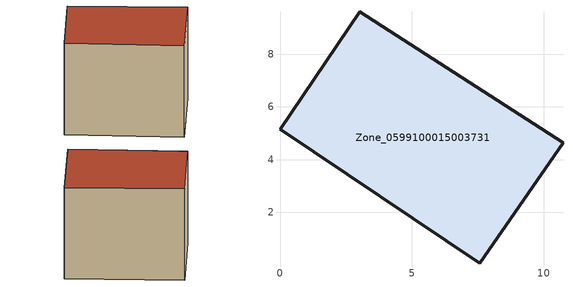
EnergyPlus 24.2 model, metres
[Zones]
Zone_0599100015003731
 floor ground (C_G): 10.73,4.64 7.57,0.07 0,5.16 3.02,9.62 z0.67
 wall outside (C_F): 7.57,0.07 10.73,4.64 3.02,9.62 0,5.16 7.57,0.07 z0.67:8.84
 roof outside (C_R): 3.02,9.62 0,5.16 7.57,0.07 10.73,4.64 z8.84
[BUILDING]
Pand.0599100015003731: North Axis=0; Terrain=City; Loads Convergence Tolerance Value=0.04; Temperature Convergence Tolerance Value=0.4; Solar Distribution=FullExterior; Maximum Number of Warmup Days=25; Minimum Number of Warmup Days=1
[Site:Location]
Rotterdam.The.Hague.AP_ZH_NLD Design_Conditions: Latitude=51.96; Longitude=4.45; Time Zone=1; Elevation=-4.5
[SITE:GROUNDTEMPERATURE:BUILDINGSURFACE]
18, 18, 18, 18, 18, 18, 18, 18, 18, 18, 18, 18
[MATERIAL] Thermal Absorptance=0.9; Solar Absorptance=0.7; Visible Absorptance=0.7
Name | Roughness | Thickness | Conductivity | Density | Specific Heat
G.TI.1975-1991 | MediumSmooth | 0.15 | 0.288461 | 540 | 1210
F.TI.1975-1991 | Rough | 0.3 | 0.230769 | 1920 | 840
R.TI.1975-1991 | MediumRough | 0.2 | 0.153846 | 1500 | 1000
[CONSTRUCTION]
C_G: G.TI.1975-1991
C_F: F.TI.1975-1991
C_R: R.TI.1975-1991
[ZONE]
Zone_0599100015003731: Type=1; Multiplier=1; Ceiling Height=Autocalculate; Volume=Autocalculate; Floor Area=autocalculate; Part of Total Floor Area=Yes
[ZONEINFILTRATION:DESIGNFLOWRATE]
Infil_Zone_0599100015003731: Zone or ZoneList or Space or SpaceList=Zone_0599100015003731; Schedule=AlwaysOn; Design Flow Rate Calculation Method=Flow/Area; Flow Rate per Floor Area=0.003; Constant Term Coefficient=1; Temperature Term Coefficient=0; Velocity Term Coefficient=0; Velocity Squared Term Coefficient=0
[HVACTEMPLATE:ZONE:IDEALLOADSAIRSYSTEM]
Zone_0599100015003731: Maximum Heating Supply Air Temperature=50; Minimum Cooling Supply Air Temperature=13; Maximum Heating Supply Air Humidity Ratio=0.0156; Minimum Cooling Supply Air Humidity Ratio=0.0077; Heating Limit=NoLimit; Cooling Limit=NoLimit; Dehumidification Control Type=ConstantSensibleHeatRatio; Cooling Sensible Heat Ratio=0.7; Dehumidification Setpoint=60; Humidification Control Type=None; Humidification Setpoint=30; Outdoor Air Method=None; Outdoor Air Flow Rate per Person=0.00944; Outdoor Air Flow Rate per Zone Floor Area=0; Outdoor Air Flow Rate per Zone=0; Demand Controlled Ventilation Type=None; Outdoor Air Economizer Type=NoEconomizer; Heat Recovery Type=None; Sensible Heat Recovery Effectiveness=0.7; Latent Heat Recovery Effectiveness=0.65
[ZONECONTROL:THERMOSTAT]
ThermostatControl_Zone_0599100015003731: Zone or ZoneList=Zone_0599100015003731; Control Type Schedule=DualSetpointControlType; Control 1=Thermostat_Zone_0599100015003731; Temperature Difference Between Cutout And Setpoint=0
[THERMOSTATSETPOINT:DUALSETPOINT]
Thermostat_Zone_0599100015003731: Heating Setpoint Temperature Schedule=HeatingSetpoint_Zone_0599100015003731; Cooling Setpoint Temperature Schedule=CoolingSetpoint_Zone_0599100015003731
[SCHEDULE:COMPACT]
HeatingSetpoint_Zone_0599100015003731: Through: 12/31, For: AllDays, Until: 24:00, 21
CoolingSetpoint_Zone_0599100015003731: Through: 12/31, For: AllDays, Until: 24:00, 24
DualSetpointControlType: Through: 12/31, For: AllDays, Until: 24:00, 4
AlwaysOn: Through: 12/31, For: AllDays, Until: 24:00, 1
